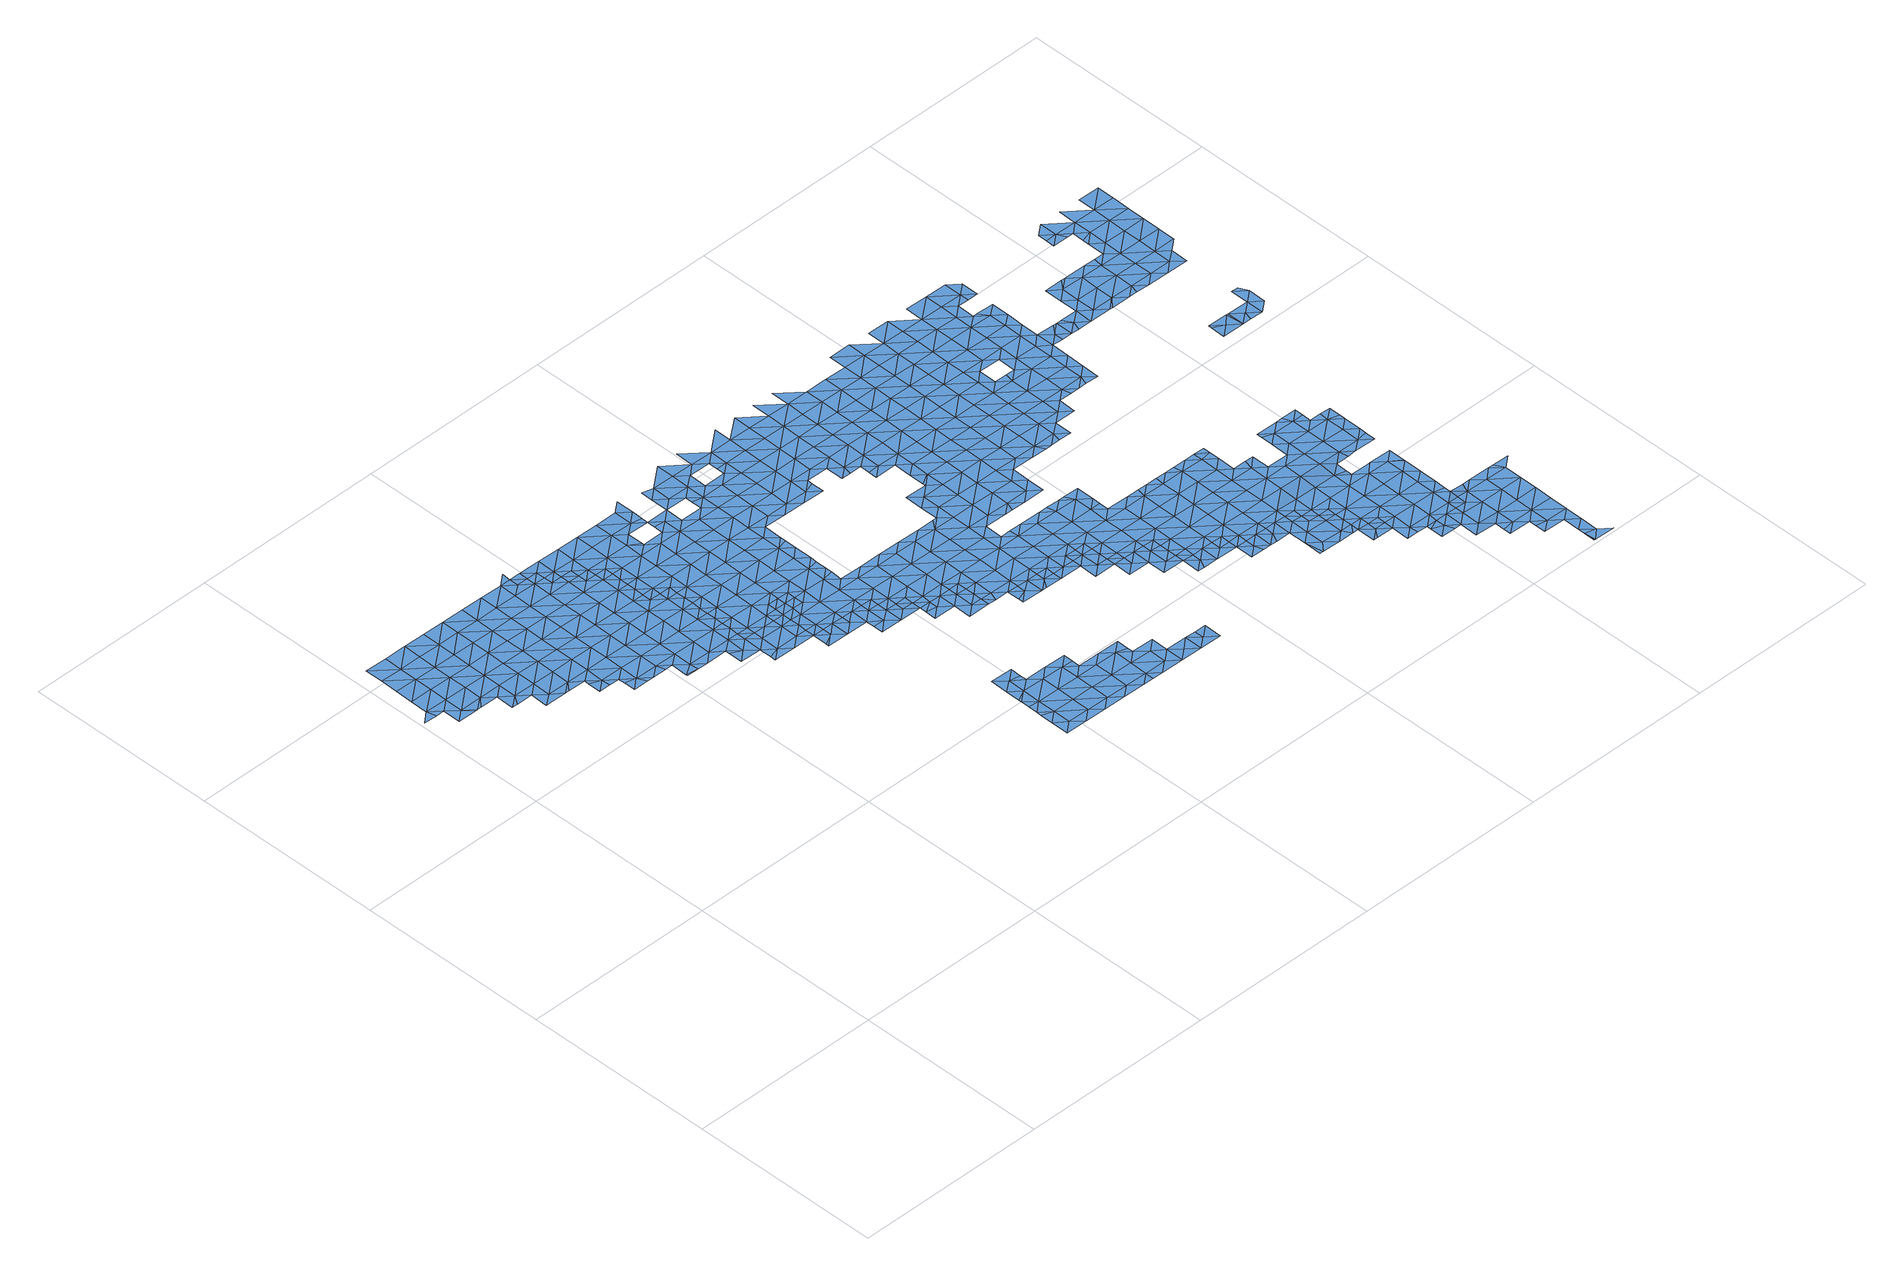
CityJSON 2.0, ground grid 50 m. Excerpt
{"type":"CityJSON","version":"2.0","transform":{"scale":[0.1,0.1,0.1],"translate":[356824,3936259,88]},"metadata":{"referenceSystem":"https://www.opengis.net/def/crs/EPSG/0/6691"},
"CityObjects":{
"waterbody1":{"type":"WaterBody","attributes":{"name":"9","class":"1140","function":"1","WaterBodyRiverFloodingRiskAttribute.description":"5","WaterBodyRiverFloodingRiskAttribute.rankOrg":"2","WaterBodyRiverFloodingRiskAttribute.adminType":"2","WaterBodyRiverFloodingRiskAttribute.scale":"L1"},"geometry":[{"type":"MultiSurface","lod":"1","boundaries":[[[0,1,2]],[[0,2,3]],[[4,5,6]],[[3,6,5]],[[0,3,7]],[[8,9,10]],[[10,0,11]],[[3,5,7]],[[11,0,7]],[[9,8,12]],[[13,5,4]],[[10,11,8]],[[12,14,15]],[[8,14,12]],[[16,17,13]],[[5,13,17]],[[7,5,18]],[[14,19,15]],[[18,5,17]],[[20,17,16]],[[11,21,8]],[[11,7,21]],[[7,18,21]],[[8,22,14]],[[23,24,20]],[[25,17,20]],[[8,21,22]],[[23,26,24]],[[27,24,26]],[[18,28,21]],[[18,17,28]],[[14,22,29]],[[19,14,30]],[[20,24,25]],[[28,17,25]],[[30,14,29]],[[21,31,22]],[[32,27,33]],[[27,34,24]],[[24,35,25]],[[21,28,31]],[[35,28,25]],[[32,34,27]],[[33,36,32]],[[22,31,37]],[[29,22,38]],[[30,29,38]],[[24,34,35]],[[22,37,38]],[[39,28,35]],[[31,28,40]],[[30,38,41]],[[42,43,36]],[[32,36,43]],[[40,44,31]],[[28,39,40]],[[34,32,45]],[[34,46,35]],[[37,31,44]],[[45,32,43]],[[46,39,35]],[[44,47,37]],[[38,37,47]],[[43,42,48]],[[49,40,39]],[[47,50,38]],[[34,45,46]],[[46,49,39]],[[41,38,50]],[[48,51,43]],[[52,53,54]],[[43,55,45]],[[54,53,48]],[[49,56,40]],[[40,57,44]],[[52,58,53]],[[55,46,45]],[[53,51,48]],[[44,57,47]],[[58,59,53]],[[43,51,55]],[[46,60,49]],[[40,56,57]],[[47,61,50]],[[57,61,47]],[[59,62,53]],[[60,46,55]],[[63,64,65]],[[66,65,64]],[[61,67,50]],[[59,66,64]],[[51,53,62]],[[68,57,56]],[[69,49,60]],[[62,59,64]],[[56,49,68]],[[70,60,55]],[[71,61,57]],[[49,69,68]],[[51,62,72]],[[64,63,73]],[[55,51,70]],[[70,51,72]],[[74,69,60]],[[75,62,64]],[[57,68,71]],[[76,75,64]],[[75,72,62]],[[64,73,76]],[[77,78,61]],[[79,76,73]],[[60,70,74]],[[69,80,68]],[[61,71,77]],[[67,61,78]],[[81,80,69]],[[75,82,72]],[[72,83,70]],[[69,74,81]],[[79,84,76]],[[71,68,80]],[[70,83,74]],[[80,85,71]],[[86,87,88]],[[89,75,76]],[[83,72,82]],[[77,71,85]],[[87,90,84]],[[86,90,87]],[[74,91,81]],[[85,92,77]],[[77,93,78]],[[76,84,89]],[[75,94,82]],[[74,83,95]],[[84,90,89]],[[80,81,91]],[[93,77,92]],[[96,83,82]],[[90,86,97]],[[74,95,91]],[[75,89,94]],[[91,98,80]],[[99,96,82]],[[85,80,98]],[[100,90,97]],[[101,92,85]],[[82,94,99]],[[98,102,85]],[[95,83,96]],[[89,103,94]],[[89,90,103]],[[93,92,104]],[[96,105,95]],[[104,106,93]],[[107,98,91]],[[106,108,93]],[[90,100,103]],[[101,85,102]],[[109,99,94]],[[104,92,101]],[[91,95,107]],[[100,97,110]],[[107,95,105]],[[98,111,102]],[[94,103,112]],[[99,113,96]],[[114,104,101]],[[109,94,112]],[[109,113,99]],[[110,115,100]],[[113,105,96]],[[102,116,101]],[[100,117,103]],[[118,119,110]],[[118,120,119]],[[98,107,111]],[[121,119,120]],[[101,122,114]],[[123,122,101]],[[102,124,116]],[[103,117,112]],[[101,116,123]],[[125,107,105]],[[115,110,119]],[[102,111,124]],[[126,125,105]],[[100,115,117]],[[112,127,109]],[[128,115,119]],[[105,113,126]],[[129,116,124]],[[128,119,121]],[[130,121,131]],[[111,107,125]],[[109,127,113]],[[131,132,130]],[[124,111,133]],[[112,117,134]],[[128,135,115]],[[136,129,124]],[[135,137,115]],[[113,138,126]],[[139,128,121]],[[117,115,137]],[[136,124,133]],[[112,134,127]],[[132,140,130]],[[141,111,125]],[[139,121,130]],[[133,111,141]],[[137,142,117]],[[143,134,117]],[[142,143,117]],[[129,136,144]],[[145,146,126]],[[113,147,138]],[[145,126,138]],[[125,126,146]],[[148,128,139]],[[113,127,147]],[[143,149,134]],[[150,133,141]],[[149,151,134]],[[134,151,127]],[[140,152,130]],[[153,154,125]],[[153,125,146]],[[130,155,139]],[[156,148,139]],[[141,125,154]],[[157,138,147]],[[158,150,141]],[[159,160,127]],[[161,158,141]],[[127,151,159]],[[161,141,154]],[[147,127,160]],[[155,130,152]],[[139,155,156]],[[162,163,147]],[[147,160,162]],[[157,147,163]],[[140,164,152]],[[165,156,155]],[[164,166,152]],[[155,152,167]],[[152,166,167]],[[168,165,155]],[[167,169,155]],[[155,169,168]]]}]},
"waterbody2":{"type":"WaterBody","attributes":{"name":"9","class":"1140","function":"1","WaterBodyRiverFloodingRiskAttribute.description":"5","WaterBodyRiverFloodingRiskAttribute.rankOrg":"1","WaterBodyRiverFloodingRiskAttribute.adminType":"2","WaterBodyRiverFloodingRiskAttribute.scale":"L1"},"geometry":[{"type":"MultiSurface","lod":"1","boundaries":[[[106,104,114]],[[106,114,170]],[[114,122,170]],[[122,171,170]],[[123,172,122]],[[123,116,172]],[[116,129,172]],[[172,171,122]],[[129,144,172]],[[148,135,128]],[[173,171,172]],[[137,135,174]],[[136,133,175]],[[135,148,174]],[[175,133,150]],[[144,136,175]],[[174,176,137]],[[176,143,142]],[[172,144,177]],[[142,137,176]],[[145,138,178]],[[148,156,174]],[[178,138,157]],[[146,145,178]],[[144,175,177]],[[150,158,175]],[[176,179,143]],[[173,172,177]],[[149,179,151]],[[149,143,179]],[[180,146,178]],[[153,146,180]],[[154,153,180]],[[157,163,178]],[[181,177,175]],[[182,174,156]],[[174,183,176]],[[159,151,184]],[[181,175,158]],[[185,154,180]],[[161,154,185]],[[151,179,184]],[[160,159,184]],[[182,183,174]],[[183,179,176]],[[158,161,185]],[[163,186,178]],[[178,186,180]],[[187,173,177]],[[162,160,188]],[[181,158,185]],[[156,165,182]],[[160,184,188]],[[163,162,188]],[[189,187,177]],[[188,186,163]],[[189,177,181]],[[183,190,179]],[[179,191,184]],[[186,192,180]],[[180,193,185]],[[165,168,182]],[[191,188,184]],[[185,193,181]],[[166,164,194]],[[195,183,182]],[[194,164,196]],[[167,166,194]],[[197,182,168]],[[194,198,167]],[[179,190,191]],[[199,168,169]],[[180,192,193]],[[182,197,195]],[[169,167,198]],[[193,200,181]],[[181,201,189]],[[196,202,194]],[[203,190,183]],[[204,205,188]],[[200,201,181]],[[201,187,189]],[[199,169,198]],[[204,188,191]],[[203,183,195]],[[186,188,205]],[[206,198,194]],[[192,186,205]],[[207,203,195]],[[208,199,198]],[[209,193,192]],[[203,210,190]],[[190,211,191]],[[201,212,187]],[[213,200,193]],[[194,202,206]],[[214,209,192]],[[191,211,204]],[[214,192,205]],[[202,215,206]],[[216,201,200]],[[198,217,208]],[[207,218,203]],[[219,216,200]],[[219,200,213]],[[190,210,211]],[[198,206,217]],[[213,193,209]],[[215,220,206]],[[221,210,203]],[[222,223,204]],[[218,221,203]],[[223,214,205]],[[224,218,225]],[[201,226,212]],[[225,208,224]],[[204,211,222]],[[205,204,223]],[[226,201,216]],[[208,217,224]],[[227,217,206]],[[224,221,218]],[[221,228,210]],[[210,229,211]],[[214,230,209]],[[213,209,231]],[[206,220,227]],[[232,227,220]],[[233,214,223]],[[234,212,226]],[[235,236,217]],[[222,211,229]],[[226,216,237]],[[209,230,231]],[[210,228,229]],[[238,223,222]],[[217,227,235]],[[214,233,230]],[[224,217,236]],[[224,239,221]],[[232,240,227]],[[239,228,221]],[[241,242,226]],[[243,244,231]],[[245,222,229]],[[226,237,241]],[[234,226,242]],[[239,224,236]],[[242,246,234]],[[231,230,243]],[[237,244,243]],[[233,223,238]],[[247,240,248]],[[222,245,238]],[[248,249,247]],[[239,250,228]],[[228,251,229]],[[235,252,236]],[[249,253,247]],[[235,227,254]],[[227,240,254]],[[230,255,243]],[[230,233,256]],[[257,237,243]],[[258,252,235]],[[259,255,230]],[[260,239,236]],[[233,238,256]],[[240,247,254]],[[253,261,247]],[[262,236,252]],[[255,257,243]],[[245,229,251]],[[228,250,251]],[[260,236,262]],[[235,254,258]],[[251,263,245]],[[260,264,239]],[[230,256,259]],[[265,266,267]],[[238,245,263]],[[268,261,267]],[[250,239,269]],[[270,256,238]],[[239,264,269]],[[263,271,238]],[[272,273,247]],[[250,274,251]],[[275,252,258]],[[267,266,268]],[[247,261,272]],[[254,247,273]],[[250,269,274]],[[261,268,272]],[[266,276,268]],[[255,259,277]],[[258,254,273]],[[251,278,263]],[[279,257,280]],[[281,251,274]],[[270,238,271]],[[259,256,270]],[[282,283,279]],[[278,251,281]],[[280,282,279]],[[284,277,259]],[[285,271,263]],[[257,286,280]],[[278,285,263]],[[258,287,275]],[[288,272,268]],[[289,268,276]],[[258,273,287]],[[259,270,284]],[[272,288,273]],[[284,290,277]],[[291,271,285]],[[271,292,270]],[[289,276,293]],[[294,290,286]],[[294,277,290]],[[295,275,287]],[[268,289,288]],[[273,296,287]],[[282,280,297]],[[280,286,297]],[[298,299,300]],[[293,301,289]],[[297,286,290]],[[292,271,291]],[[284,270,292]],[[299,302,303]],[[273,288,296]],[[285,304,291]],[[292,305,284]],[[299,298,302]],[[282,297,306]],[[307,297,290]],[[287,308,295]],[[309,288,289]],[[310,301,311]],[[290,284,305]],[[312,289,301]],[[313,302,298]],[[314,282,306]],[[310,303,302]],[[311,303,310]],[[287,296,308]],[[288,309,296]],[[315,297,307]],[[312,301,310]],[[316,290,305]],[[306,297,315]],[[307,290,316]],[[317,310,302]],[[309,289,312]],[[313,317,302]],[[292,291,318]],[[291,304,318]],[[295,308,319]],[[320,312,310]],[[321,306,315]],[[322,318,304]],[[305,292,323]],[[324,307,316]],[[314,306,321]],[[296,309,325]],[[323,292,318]],[[308,296,326]],[[313,327,317]],[[328,309,312]],[[326,296,325]],[[308,326,319]],[[320,310,317]],[[329,321,315]],[[316,305,330]],[[330,305,323]],[[327,331,317]],[[328,312,320]],[[322,332,318]],[[333,323,318]],[[334,316,330]],[[324,316,334]],[[325,309,335]],[[331,336,317]],[[335,309,328]],[[332,333,318]],[[317,337,320]],[[338,339,321]],[[324,340,341]],[[329,338,321]],[[342,330,323]],[[319,326,343]],[[336,337,317]],[[341,340,329]],[[340,324,334]],[[344,332,322]],[[345,336,331]],[[346,325,335]],[[320,347,328]],[[326,325,348]],[[340,338,329]],[[337,347,320]],[[347,335,328]],[[348,325,346]],[[342,323,333]],[[334,330,342]],[[343,326,348]],[[345,349,336]],[[350,333,332]],[[344,351,332]],[[352,346,335]],[[340,334,353]],[[354,338,340]],[[353,334,342]],[[350,332,351]],[[355,348,346]],[[336,356,337]],[[352,335,347]],[[343,348,357]],[[358,359,349]],[[358,360,359]],[[361,342,333]],[[354,340,353]],[[362,359,360]],[[363,333,350]],[[336,349,356]],[[337,364,347]],[[355,346,352]],[[356,364,337]],[[365,366,338]],[[357,348,367]],[[368,353,342]],[[365,338,354]],[[349,359,356]],[[347,369,352]],[[370,348,355]],[[361,333,363]],[[367,348,370]],[[371,356,359]],[[369,372,352]],[[373,359,362]],[[352,372,355]],[[347,374,369]],[[363,350,375]],[[371,359,373]],[[368,342,361]],[[354,353,368]],[[347,364,374]],[[376,367,370]],[[377,367,376]],[[374,378,369]],[[372,379,355]],[[380,381,377]],[[382,370,355]],[[383,356,371]],[[365,354,384]],[[375,385,363]],[[363,385,361]],[[384,354,368]],[[380,377,376]],[[364,356,383]],[[375,386,387]],[[382,376,370]],[[386,388,387]],[[389,390,365]],[[387,385,375]],[[391,368,361]],[[389,365,384]],[[383,371,392]],[[385,393,361]],[[394,379,372]],[[374,364,395]],[[378,374,396]],[[397,380,376]],[[398,381,380]],[[355,379,382]],[[393,391,361]],[[364,383,395]],[[387,388,399]],[[400,384,368]],[[392,401,383]],[[402,403,404]],[[405,406,402]],[[407,408,409]],[[397,376,382]],[[396,374,410]],[[391,400,368]],[[399,411,387]],[[400,389,384]],[[374,395,410]],[[412,398,380]],[[408,407,399]],[[387,413,385]],[[402,404,405]],[[414,382,379]],[[413,393,385]],[[412,380,397]],[[415,383,401]],[[416,406,417]],[[418,390,389]],[[407,411,399]],[[406,405,417]],[[401,416,417]],[[409,419,407]],[[404,420,405]],[[395,383,415]],[[398,421,422]],[[379,394,423]],[[424,423,394]],[[425,391,393]],[[415,401,417]],[[387,411,413]],[[396,410,426]],[[418,389,400]],[[413,425,393]],[[410,395,427]],[[428,422,421]],[[398,412,421]],[[414,379,423]],[[429,405,420]],[[430,400,391]],[[395,415,427]],[[421,431,428]],[[427,432,410]],[[428,431,419]],[[397,382,433]],[[434,407,419]],[[417,405,429]],[[425,430,391]],[[424,435,423]],[[410,432,426]],[[433,382,414]],[[417,436,415]],[[411,407,434]],[[412,437,421]],[[412,397,437]],[[420,438,429]],[[434,419,431]],[[430,439,400]],[[400,440,418]],[[417,429,436]],[[397,433,437]],[[426,432,441]],[[439,440,400]],[[421,442,431]],[[440,443,418]],[[444,411,434]],[[445,423,435]],[[446,447,448]],[[437,442,421]],[[438,449,429]],[[413,411,450]],[[427,415,451]],[[414,423,445]],[[452,433,414]],[[451,415,436]],[[450,411,444]],[[425,413,450]],[[432,453,441]],[[445,452,414]],[[454,447,455]],[[456,436,429]],[[450,457,425]],[[447,446,455]],[[455,458,454]],[[434,431,459]],[[460,458,449]],[[430,425,457]],[[461,437,433]],[[460,454,458]],[[427,451,462]],[[432,427,463]],[[431,442,459]],[[446,464,455]],[[434,465,444]],[[457,466,430]],[[445,435,467]],[[430,468,439]],[[463,427,462]],[[429,449,456]],[[469,461,433]],[[461,442,437]],[[453,432,463]],[[470,434,459]],[[444,465,450]],[[433,452,469]],[[449,458,456]],[[467,471,445]],[[451,436,472]],[[464,473,455]],[[463,474,453]],[[445,471,452]],[[455,473,458]],[[472,436,456]],[[462,451,475]],[[476,475,451]],[[468,430,466]],[[440,439,468]],[[442,477,459]],[[434,470,465]],[[450,478,457]],[[479,469,452]],[[465,478,450]],[[471,479,452]],[[462,480,463]],[[481,462,475]],[[468,482,440]],[[458,483,456]],[[463,484,474]],[[480,462,481]],[[451,472,476]],[[485,440,482]],[[486,470,459]],[[473,464,487]],[[442,461,477]],[[477,488,459]],[[480,484,463]],[[489,472,456]],[[478,490,457]],[[488,486,459]],[[458,473,483]],[[483,489,456]],[[466,457,490]],[[469,491,461]],[[470,486,465]],[[491,469,479]],[[492,468,466]],[[487,493,473]],[[490,494,466]],[[472,495,476]],[[461,496,477]],[[475,476,497]],[[465,498,478]],[[491,496,461]],[[468,492,482]],[[493,499,473]],[[473,499,483]],[[500,472,489]],[[501,502,503]],[[492,466,494]],[[477,504,488]],[[498,465,486]],[[493,501,503]],[[479,505,491]],[[496,504,477]],[[502,506,503]],[[498,507,478]],[[478,508,490]],[[495,472,500]],[[503,499,493]],[[509,489,483]],[[510,486,488]],[[497,476,495]],[[499,511,483]],[[506,512,503]],[[513,482,492]],[[511,509,483]],[[490,514,494]],[[495,515,497]],[[516,498,486]],[[478,507,508]],[[517,491,505]],[[494,514,492]],[[488,504,510]],[[510,516,486]],[[512,518,503]],[[496,491,517]],[[500,519,495]],[[500,489,519]],[[520,507,498]],[[490,508,514]],[[495,521,515]],[[492,522,513]],[[499,503,518]],[[514,522,492]],[[523,518,512]],[[489,509,519]],[[518,524,499]],[[499,525,511]],[[526,520,498]],[[520,508,507]],[[519,527,495]],[[517,505,528]],[[504,529,510]],[[526,498,516]],[[496,517,530]],[[504,496,529]],[[495,527,521]],[[522,531,513]],[[532,517,528]],[[496,530,529]],[[510,533,516]],[[523,534,518]],[[509,511,525]],[[499,524,525]],[[527,535,521]],[[532,536,517]],[[514,508,537]],[[538,530,517]],[[537,508,520]],[[514,539,522]],[[510,529,533]],[[540,524,518]],[[516,541,526]],[[542,543,509]],[[534,540,518]],[[542,509,525]],[[536,538,517]],[[544,527,519]],[[545,541,516]],[[519,509,543]],[[546,536,532]],[[526,541,520]],[[539,514,537]],[[547,531,522]],[[516,533,545]],[[524,548,525]],[[535,527,549]],[[550,540,534]],[[529,530,538]],[[540,548,524]],[[520,551,537]],[[552,522,539]],[[531,547,553]],[[554,536,546]],[[541,551,520]],[[527,544,549]],[[525,555,542]],[[519,543,544]],[[533,529,556]],[[548,555,525]],[[556,529,538]],[[550,557,540]],[[522,552,547]],[[551,558,537]],[[537,559,539]],[[544,560,549]],[[536,561,538]],[[542,562,543]],[[545,533,563]],[[563,533,556]],[[536,554,561]],[[545,564,541]],[[565,566,567]],[[568,553,547]],[[557,569,540]],[[570,544,543]],[[539,571,552]],[[562,542,555]],[[572,557,566]],[[540,573,548]],[[574,560,544]],[[559,537,558]],[[559,571,539]],[[571,547,552]],[[564,545,563]],[[575,538,561]],[[566,565,572]],[[572,569,557]],[[556,538,575]],[[576,563,556]],[[577,574,544]],[[548,578,555]],[[551,541,579]],[[543,562,570]],[[580,568,547]],[[581,558,551]],[[565,582,572]],[[541,564,579]],[[571,580,547]],[[540,569,573]],[[555,578,562]],[[583,584,585]],[[583,586,584]],[[587,581,551]],[[581,559,558]],[[544,570,577]],[[576,556,575]],[[563,588,564]],[[586,589,584]],[[576,588,563]],[[582,590,572]],[[551,579,587]],[[591,579,564]],[[575,561,592]],[[548,573,578]],[[570,562,593]],[[594,595,582]],[[594,585,595]],[[585,584,595]],[[574,577,596]],[[589,597,584]],[[593,598,570]],[[599,591,564]],[[600,601,602]],[[559,603,571]],[[570,598,577]],[[604,576,575]],[[562,605,593]],[[592,604,575]],[[595,590,582]],[[606,600,602]],[[607,587,579]],[[608,573,569]],[[605,562,578]],[[569,572,609]],[[610,596,577]],[[598,610,577]],[[603,559,581]],[[579,591,607]],[[609,572,590]],[[571,611,580]],[[564,588,599]],[[605,612,593]],[[613,584,597]],[[614,601,600]],[[615,601,614]],[[616,588,576]],[[617,600,606]],[[597,615,614]],[[599,618,591]],[[596,610,619]],[[587,620,581]],[[595,584,613]],[[611,571,603]],[[616,576,604]],[[578,621,605]],[[608,569,609]],[[622,623,580]],[[578,573,608]],[[620,587,607]],[[613,597,614]],[[624,612,605]],[[625,599,588]],[[581,626,603]],[[617,627,600]],[[628,580,611]],[[629,614,600]],[[599,630,618]],[[595,613,631]],[[621,578,632]],[[590,595,633]],[[605,621,624]],[[616,604,634]],[[578,608,632]],[[635,588,616]],[[627,629,600]],[[626,581,620]],[[633,595,631]],[[636,611,603]],[[609,590,633]],[[580,628,622]],[[637,627,617]],[[620,607,638]],[[625,588,635]],[[599,625,630]],[[636,628,611]],[[613,614,629]],[[639,603,626]],[[616,634,640]],[[608,609,641]],[[642,621,632]],[[641,609,633]],[[643,626,620]],[[636,603,639]],[[616,644,635]],[[645,622,628]],[[637,646,627]],[[631,613,647]],[[644,616,640]],[[632,608,648]],[[643,620,638]],[[647,613,629]],[[649,633,631]],[[648,608,641]],[[638,630,650]],[[630,625,650]],[[651,642,632]],[[652,641,633]],[[653,644,640]],[[654,639,626]],[[655,649,631]],[[645,628,636]],[[644,656,635]],[[655,631,647]],[[651,632,648]],[[657,627,646]],[[638,650,643]],[[625,635,656]],[[658,648,641]],[[659,654,626]],[[654,636,639]],[[660,658,641]],[[659,626,643]],[[660,641,652]],[[652,633,649]],[[629,627,661]],[[650,625,662]],[[657,646,663]],[[664,642,651]],[[644,653,665]],[[661,627,657]],[[666,643,650]],[[667,642,664]],[[647,629,661]],[[636,668,645]],[[625,656,662]],[[669,651,648]],[[670,656,644]],[[671,655,647]],[[665,670,644]],[[664,672,667]],[[669,648,658]],[[666,659,643]],[[673,672,674]],[[663,675,657]],[[676,650,662]],[[673,667,672]],[[671,649,655]],[[668,636,654]],[[677,678,645]],[[679,664,651]],[[680,647,661]],[[681,662,656]],[[652,649,682]],[[683,661,657]],[[684,669,658]],[[666,650,676]],[[681,656,670]],[[685,683,657]],[[686,677,645]],[[685,657,675]],[[671,647,680]],[[686,645,668]],[[687,672,664]],[[666,688,659]],[[689,674,672]],[[679,651,669]],[[690,691,649]],[[683,692,661]],[[662,693,676]],[[694,680,661]],[[682,649,691]],[[654,659,688]],[[693,662,681]],[[692,694,661]],[[668,654,695]],[[690,649,671]],[[693,696,676]],[[687,664,679]],[[669,684,697]],[[668,698,686]],[[654,699,695]],[[666,676,696]],[[700,679,669]],[[668,695,698]],[[671,680,701]],[[654,688,699]],[[680,694,701]],[[696,702,666]],[[703,672,687]],[[666,702,688]],[[689,672,703]],[[700,669,697]],[[695,699,704]],[[671,705,690]],[[693,706,696]],[[707,706,693]],[[686,708,677]],[[709,699,688]],[[671,701,705]],[[710,687,679]],[[689,703,711]],[[691,690,712]],[[713,703,687]],[[709,688,702]],[[714,690,705]],[[686,698,708]],[[715,704,699]],[[716,710,679]],[[712,690,714]],[[716,679,700]],[[709,715,699]],[[697,717,700]],[[707,718,706]],[[698,719,708]],[[696,706,720]],[[721,677,708]],[[711,703,722]],[[723,703,713]],[[718,724,706]],[[713,687,710]],[[722,703,723]],[[717,725,700]],[[719,726,708]],[[720,706,724]],[[716,700,727]],[[728,721,708]],[[700,725,727]],[[713,710,729]],[[730,731,718]],[[728,708,726]],[[716,732,710]],[[732,716,727]],[[724,718,731]],[[733,729,710]],[[724,731,734]],[[735,733,710]],[[735,710,732]],[[731,730,736]],[[734,731,737]],[[737,731,736]],[[738,737,736]],[[739,740,737]],[[739,737,738]],[[738,736,741]],[[742,743,740]],[[742,740,739]],[[744,739,738]],[[745,743,742]],[[746,747,741]],[[747,744,738]],[[738,741,747]],[[739,748,742]],[[744,748,739]],[[749,747,746]],[[745,742,750]],[[750,742,748]],[[751,752,753]],[[752,751,754]],[[747,755,744]],[[756,751,753]],[[755,748,744]],[[757,750,748]],[[747,749,758]],[[759,758,749]],[[751,760,754]],[[747,758,755]],[[755,761,748]],[[760,751,756]],[[758,759,762]],[[757,748,761]],[[760,756,763]],[[764,765,756]],[[756,765,763]],[[758,766,755]],[[766,758,762]],[[767,757,761]],[[768,761,755]],[[766,768,755]],[[769,763,765]],[[765,764,770]],[[771,772,773]],[[767,761,774]],[[775,774,761]],[[768,775,761]],[[772,771,776]],[[766,762,777]],[[769,765,770]],[[771,773,778]],[[776,771,779]],[[778,780,771]],[[774,781,782]],[[769,770,783]],[[781,774,775]],[[768,766,784]],[[766,777,784]],[[782,785,786]],[[769,787,788]],[[768,789,775]],[[771,790,779]],[[786,785,780]],[[769,783,787]],[[782,781,785]],[[788,787,791]],[[771,780,790]],[[777,792,784]],[[768,784,789]],[[789,793,775]],[[775,794,781]],[[780,785,790]],[[781,795,785]],[[796,789,784]],[[792,796,784]],[[775,793,794]],[[785,795,790]],[[781,794,795]],[[790,797,798]],[[799,789,796]],[[795,797,790]],[[793,789,800]],[[789,799,800]],[[794,801,795]],[[794,793,801]],[[793,800,801]],[[795,802,797]],[[795,801,802]],[[797,802,803]],[[804,797,805]],[[797,803,805]]]}]},
"waterbody3":{"type":"WaterBody","attributes":{"name":"9","class":"1140","function":"1","WaterBodyRiverFloodingRiskAttribute.description":"5","WaterBodyRiverFloodingRiskAttribute.rankOrg":"2","WaterBodyRiverFloodingRiskAttribute.adminType":"2","WaterBodyRiverFloodingRiskAttribute.scale":"L1"},"geometry":[{"type":"MultiSurface","lod":"1","boundaries":[[[218,207,806]],[[168,199,806]],[[197,168,806]],[[207,197,806]],[[207,195,197]],[[199,208,225]],[[199,225,806]],[[225,218,806]]]}]},
"waterbody4":{"type":"WaterBody","attributes":{"name":"9","class":"1140","function":"1","WaterBodyRiverFloodingRiskAttribute.description":"5","WaterBodyRiverFloodingRiskAttribute.rankOrg":"2","WaterBodyRiverFloodingRiskAttribute.adminType":"2","WaterBodyRiverFloodingRiskAttribute.scale":"L1"},"geometry":[{"type":"MultiSurface","lod":"1","boundaries":[[[807,808,809]],[[810,811,812]],[[808,813,202]],[[220,813,811]],[[810,249,248]],[[267,814,265]],[[810,812,249]],[[815,249,812]],[[196,164,809]],[[196,809,202]],[[215,202,813]],[[215,813,220]],[[808,202,809]],[[816,809,164]],[[816,807,809]],[[808,811,813]],[[814,267,253]],[[253,267,261]],[[817,812,818]],[[817,815,812]],[[265,814,815]],[[818,812,811]],[[810,220,811]],[[232,220,810]],[[249,815,814]],[[253,249,814]],[[248,240,810]],[[240,232,810]]]}]},
"waterbody5":{"type":"WaterBody","attributes":{"name":"9","class":"1140","function":"1","WaterBodyRiverFloodingRiskAttribute.description":"5","WaterBodyRiverFloodingRiskAttribute.rankOrg":"2","WaterBodyRiverFloodingRiskAttribute.adminType":"2","WaterBodyRiverFloodingRiskAttribute.scale":"L1"},"geometry":[{"type":"MultiSurface","lod":"1","boundaries":[[[819,820,821]],[[819,822,823]],[[824,823,822]],[[276,266,822]],[[265,824,266]],[[819,825,820]],[[825,300,820]],[[299,820,300]],[[266,824,822]],[[303,820,299]],[[820,303,821]],[[311,821,303]],[[311,301,821]],[[301,293,821]],[[276,819,821]],[[819,276,822]],[[293,276,821]]]}]},
"waterbody6":{"type":"WaterBody","attributes":{"name":"9","class":"1140","function":"1","WaterBodyRiverFloodingRiskAttribute.description":"5","WaterBodyRiverFloodingRiskAttribute.rankOrg":"2","WaterBodyRiverFloodingRiskAttribute.adminType":"2","WaterBodyRiverFloodingRiskAttribute.scale":"L1"},"geometry":[{"type":"MultiSurface","lod":"1","boundaries":[[[826,827,828]],[[829,826,828]],[[830,831,826]],[[830,826,829]],[[830,829,832]],[[832,829,833]],[[834,832,833]],[[835,834,833]],[[836,835,833]],[[837,835,836]],[[837,836,838]],[[838,836,839]],[[840,838,839]],[[841,840,839]],[[841,839,842]],[[842,843,841]],[[843,842,844]],[[845,827,826]],[[831,846,845]],[[846,847,845]],[[847,848,845]],[[849,848,847]],[[849,850,848]],[[851,850,849]],[[852,850,851]],[[852,853,850]],[[839,854,855]],[[827,848,856]],[[839,828,854]],[[836,829,828]],[[829,836,833]],[[836,828,839]],[[857,858,859]],[[858,857,860]],[[857,861,860]],[[862,861,857]],[[861,862,863]],[[862,864,863]],[[851,865,866]],[[851,849,865]],[[867,865,849]],[[867,864,865]],[[867,868,864]],[[869,868,867]],[[847,870,869]],[[842,839,855]],[[842,871,844]],[[872,873,874]],[[874,875,872]],[[850,876,877]],[[878,877,876]],[[856,848,877]],[[878,856,877]],[[874,856,878]],[[856,874,854]],[[856,854,827]],[[827,854,828]],[[870,847,846]],[[831,845,826]],[[848,827,845]],[[847,867,849]],[[850,877,848]],[[853,876,850]],[[857,859,862]],[[863,868,861]],[[864,866,865]],[[868,863,864]],[[869,867,847]],[[879,871,880]],[[854,874,855]],[[881,882,871]],[[871,882,844]],[[881,871,879]],[[842,880,871]],[[855,880,842]],[[873,880,855]],[[855,874,873]],[[875,874,878]]]}]},
"waterbody7":{"type":"WaterBody","attributes":{"name":"9","class":"1140","function":"1","WaterBodyRiverFloodingRiskAttribute.description":"5","WaterBodyRiverFloodingRiskAttribute.rankOrg":"2","WaterBodyRiverFloodingRiskAttribute.adminType":"2","WaterBodyRiverFloodingRiskAttribute.scale":"L1"},"geometry":[{"type":"MultiSurface","lod":"1","boundaries":[[[360,358,883]],[[883,358,349]],[[349,345,883]],[[884,331,327]],[[331,884,885]],[[885,884,886]],[[313,887,884]],[[886,884,887]],[[345,331,883]],[[883,331,885]],[[327,313,884]],[[883,888,360]],[[888,883,885]]]}]},
"waterbody8":{"type":"WaterBody","attributes":{"name":"9","class":"1140","function":"1","WaterBodyRiverFloodingRiskAttribute.description":"5","WaterBodyRiverFloodingRiskAttribute.rankOrg":"2","WaterBodyRiverFloodingRiskAttribute.adminType":"2","WaterBodyRiverFloodingRiskAttribute.scale":"L1"},"geometry":[{"type":"MultiSurface","lod":"1","boundaries":[[[402,889,403]],[[406,889,402]],[[406,890,889]],[[890,406,416]],[[362,891,889]],[[891,403,889]],[[392,371,890]],[[373,362,890]],[[371,373,890]],[[890,362,889]],[[416,401,890]],[[392,890,401]]]}]},
"waterbody9":{"type":"WaterBody","attributes":{"name":"9","class":"1140","function":"1","WaterBodyRiverFloodingRiskAttribute.description":"5","WaterBodyRiverFloodingRiskAttribute.rankOrg":"2","WaterBodyRiverFloodingRiskAttribute.adminType":"2","WaterBodyRiverFloodingRiskAttribute.scale":"L1"},"geometry":[{"type":"MultiSurface","lod":"1","boundaries":[[[892,893,894]],[[403,892,894]],[[404,403,894]],[[420,404,894]],[[447,895,448]],[[896,895,454]],[[893,420,894]],[[896,449,438]],[[454,460,896]],[[897,448,895]],[[893,897,895]],[[893,895,896]],[[893,896,420]],[[438,420,896]],[[447,454,895]],[[460,449,896]]]}]},
"waterbody10":{"type":"WaterBody","attributes":{"name":"9","class":"1140","function":"1","WaterBodyRiverFloodingRiskAttribute.description":"5","WaterBodyRiverFloodingRiskAttribute.rankOrg":"2","WaterBodyRiverFloodingRiskAttribute.adminType":"2","WaterBodyRiverFloodingRiskAttribute.scale":"L1"},"geometry":[{"type":"MultiSurface","lod":"1","boundaries":[[[464,898,899]],[[900,464,446]],[[898,464,900]],[[501,493,899]],[[502,899,898]],[[501,899,502]],[[487,464,899]],[[899,493,487]],[[901,902,900]],[[901,900,448]],[[446,448,900]],[[898,900,902]]]}]},
"waterbody11":{"type":"WaterBody","attributes":{"name":"9","class":"1140","function":"1","WaterBodyRiverFloodingRiskAttribute.description":"5","WaterBodyRiverFloodingRiskAttribute.rankOrg":"2","WaterBodyRiverFloodingRiskAttribute.adminType":"2","WaterBodyRiverFloodingRiskAttribute.scale":"L1"},"geometry":[{"type":"MultiSurface","lod":"1","boundaries":[[[566,557,550]],[[566,550,903]],[[567,566,903]],[[565,567,904]],[[904,567,905]],[[906,585,904]],[[905,906,904]],[[905,907,906]],[[907,905,908]],[[907,908,909]],[[909,908,910]],[[506,502,911]],[[912,512,911]],[[502,913,911]],[[914,911,913]],[[914,912,911]],[[912,915,916]],[[917,906,918]],[[917,583,906]],[[583,917,586]],[[594,582,565]],[[904,585,594]],[[916,512,912]],[[523,512,916]],[[583,585,906]],[[911,512,506]],[[550,534,903]],[[907,918,906]],[[909,918,907]],[[567,903,905]],[[594,565,904]],[[903,534,919]],[[916,534,523]],[[905,919,908]],[[919,905,903]],[[916,919,534]],[[919,916,915]]]}]},
"waterbody12":{"type":"WaterBody","attributes":{"name":"9","class":"1140","function":"1","WaterBodyRiverFloodingRiskAttribute.description":"5","WaterBodyRiverFloodingRiskAttribute.rankOrg":"2","WaterBodyRiverFloodingRiskAttribute.adminType":"2","WaterBodyRiverFloodingRiskAttribute.scale":"L1"},"geometry":[{"type":"MultiSurface","lod":"1","boundaries":[[[920,601,615]],[[921,920,586]],[[922,601,920]],[[597,589,615]],[[589,920,615]],[[589,586,920]],[[922,920,921]]]}]},
"waterbody13":{"type":"WaterBody","attributes":{"name":"9","class":"1140","function":"1","WaterBodyRiverFloodingRiskAttribute.description":"5","WaterBodyRiverFloodingRiskAttribute.rankOrg":"2","WaterBodyRiverFloodingRiskAttribute.adminType":"2","WaterBodyRiverFloodingRiskAttribute.scale":"L1"},"geometry":[{"type":"MultiSurface","lod":"1","boundaries":[[[923,924,925]],[[926,925,924]],[[926,637,617]],[[637,926,924]],[[927,924,923]],[[646,637,924]],[[924,927,646]],[[927,928,929]],[[929,930,927]],[[646,927,930]],[[929,928,931]],[[663,646,930]],[[932,933,934]],[[931,935,929]],[[929,936,930]],[[675,663,930]],[[931,933,932]],[[935,936,929]],[[932,935,931]],[[936,675,930]],[[932,934,937]],[[938,935,932]],[[939,685,675]],[[937,938,932]],[[936,939,675]],[[940,937,941]],[[939,683,685]],[[941,942,940]],[[940,938,937]],[[943,944,945]],[[935,946,936]],[[940,942,947]],[[948,946,935]],[[683,939,949]],[[946,939,936]],[[948,935,938]],[[944,943,950]],[[951,944,950]],[[949,939,952]],[[953,940,947]],[[954,951,950]],[[946,955,939]],[[947,951,954]],[[950,943,956]],[[938,940,953]],[[957,948,938]],[[952,939,955]],[[953,947,954]],[[938,953,958]],[[948,959,946]],[[957,959,948]],[[938,958,957]],[[952,955,960]],[[955,946,959]],[[959,961,955]],[[960,955,961]],[[962,960,961]],[[963,962,961]]]}]}
},
"vertices":[
[32,1363,14],[4,1340,14],[39,1339,14],[60,1339,14],[109,1292,14],[88,1315,14],[60,1293,14],[89,1362,14],[91,1454,14],[34,1455,14],[33,1409,14],[90,1408,14],[35,1501,14],[116,1292,14],[91,1500,14],[35,1547,14],[125,1292,14],[145,1314,14],[146,1361,14],[92,1546,14],[173,1291,14],[146,1407,14],[147,1453,14],[172,1245,14],[201,1267,14],[202,1314,14],[186,1244,14],[229,1244,14],[202,1360,14],[148,1499,14],[149,1546,14],[203,1406,14],[257,1220,14],[228,1198,14],[258,1266,14],[258,1313,14],[285,1197,14],[204,1452,14],[205,1498,14],[259,1359,14],[260,1405,14],[205,1545,14],[294,1197,14],[313,1219,14],[260,1451,14],[314,1266,14],[315,1312,14],[261,1498,14],[341,1196,14],[316,1358,14],[262,1544,14],[370,1218,14],[341,1150,14],[369,1172,14],[341,1184,14],[371,1265,14],[316,1404,14],[317,1450,14],[370,1149,14],[397,1149,14],[372,1311,14],[318,1497,14],[426,1171,14],[437,1102,14],[425,1125,14],[397,1102,14],[397,1132,14],[319,1543,14],[373,1403,14],[372,1357,14],[427,1264,14],[374,1450,14],[427,1218,14],[453,1102,14],[428,1310,14],[483,1170,14],[482,1124,14],[375,1496,14],[375,1542,14],[490,1101,14],[430,1402,14],[429,1356,14],[483,1217,14],[484,1263,14],[510,1101,14],[430,1449,14],[540,1054,14],[509,1058,14],[509,1054,14],[539,1123,14],[538,1077,14],[486,1355,14],[431,1495,14],[432,1541,14],[539,1169,14],[485,1309,14],[541,1262,14],[566,1053,14],[486,1401,14],[540,1216,14],[594,1076,14],[488,1494,14],[487,1448,14],[595,1122,14],[460,1517,14],[541,1308,14],[460,1541,14],[542,1354,14],[461,1564,14],[597,1215,14],[622,1053,14],[543,1401,14],[596,1169,14],[597,1261,14],[488,1517,14],[651,1075,14],[516,1470,14],[652,1121,14],[622,1042,14],[650,1029,14],[622,1006,14],[678,1005,13],[516,1517,14],[516,1493,14],[544,1447,14],[599,1353,14],[598,1307,14],[653,1214,14],[679,1052,14],[544,1470,14],[706,982,13],[678,974,13],[678,959,13],[572,1423,14],[653,1168,14],[679,1075,14],[572,1446,14],[680,1098,14],[626,1284,14],[707,1028,13],[734,958,13],[600,1400,14],[680,1121,14],[681,1144,14],[572,1469,14],[626,1307,14],[627,1330,14],[654,1260,14],[707,1051,14],[681,1167,14],[600,1423,14],[681,1190,14],[763,981,13],[627,1353,14],[628,1376,14],[764,1027,13],[736,1051,14],[654,1283,14],[628,1422,14],[682,1213,14],[682,1237,14],[628,1399,14],[682,1260,14],[683,1283,14],[791,957,13],[764,1050,14],[791,981,13],[792,1004,13],[792,1050,14],[792,1027,13],
[489,1540,14],[545,1539,14],[544,1493,14],[602,1538,14],[708,1074,14],[600,1446,14],[708,1121,14],[601,1492,14],[655,1306,14],[709,1167,14],[656,1353,14],[657,1445,14],[764,1073,14],[765,1120,14],[710,1213,14],[656,1399,14],[711,1305,14],[658,1537,14],[711,1259,14],[658,1491,14],[766,1166,14],[767,1212,14],[712,1352,14],[713,1398,14],[820,980,13],[793,1096,14],[819,957,13],[793,1073,14],[820,1026,13],[821,1049,14],[714,1444,14],[714,1490,14],[847,957,13],[822,1119,14],[767,1258,14],[768,1305,14],[876,979,13],[821,1096,14],[849,1049,14],[770,1397,14],[822,1165,14],[823,1211,14],[715,1536,14],[742,1420,14],[769,1351,14],[876,956,13],[742,1467,14],[877,1025,13],[850,1095,14],[742,1425,14],[904,956,13],[878,1118,14],[824,1257,14],[825,1304,14],[878,1072,14],[849,1072,14],[771,1489,14],[933,978,13],[879,1164,14],[880,1210,14],[826,1396,14],[798,1420,14],[932,955,13],[825,1350,14],[772,1536,14],[934,1024,13],[934,1071,14],[799,1466,14],[881,1303,14],[935,1117,14],[961,955,12],[799,1483,14],[800,1512,14],[827,1442,14],[799,1444,14],[881,1256,14],[800,1558,14],[989,931,12],[960,932,12],[960,908,12],[936,1163,14],[937,1209,14],[962,1047,13],[988,908,12],[989,977,12],[855,1419,14],[882,1349,14],[856,1465,14],[990,1024,12],[883,1395,14],[963,1093,14],[1017,908,12],[963,1075,14],[937,1256,14],[963,1122,14],[1016,861,12],[1044,861,12],[1016,884,12],[1045,884,12],[964,1140,14],[939,1348,14],[938,1302,14],[1045,930,12],[1046,976,12],[964,1186,14],[1019,1046,12],[1073,860,12],[912,1418,14],[965,1232,14],[856,1511,14],[884,1488,14],[965,1216,14],[885,1534,14],[857,1542,14],[940,1394,14],[966,1278,14],[912,1464,14],[1047,1023,12],[1102,929,12],[1101,883,12],[940,1440,14],[995,1301,13],[995,1347,13],[1101,860,12],[912,1446,14],[1076,1045,12],[1103,976,12],[941,1487,14],[1148,767,12],[1128,790,12],[1128,767,12],[1129,860,12],[1156,790,12],[1129,813,12],[1023,1277,13],[996,1393,13],[942,1533,14],[969,1463,14],[1104,1022,12],[1159,928,12],[1157,836,12],[1129,836,12],[1158,882,12],[1184,766,12],[942,1579,14],[970,1509,14],[997,1440,14],[1213,789,12],[1051,1300,13],[1132,1044,12],[1214,835,12],[998,1532,14],[1079,1276,13],[1052,1346,13],[1026,1462,14],[1159,975,12],[1160,1021,12],[1213,766,12],[1215,881,12],[1026,1508,14],[1053,1392,13],[1241,765,11],[1108,1299,13],[1109,1345,13],[1054,1439,13],[1215,927,12],[1270,788,11],[1270,834,12],[1055,1531,14],[999,1578,14],[1054,1485,13],[1026,1484,14],[1109,1391,13],[1189,1043,12],[1136,1275,13],[1269,765,11],[1216,974,12],[1271,880,12],[1217,1020,12],[1298,764,11],[1137,1322,13],[1136,1307,13],[1272,927,12],[1110,1438,13],[1111,1484,14],[1273,973,12],[1326,787,11],[1235,1043,12],[1297,741,11],[1326,741,11],[1297,718,11],[1166,1391,13],[1354,717,11],[1165,1344,13],[1327,833,12],[1112,1530,14],[1112,1576,14],[1246,1043,12],[1167,1437,13],[1300,903,12],[1273,1019,12],[1354,763,11],[1301,949,12],[1354,740,11],[1328,879,12],[1193,1321,13],[1274,1065,12],[1246,1089,12],[1326,903,12],[1329,972,12],[1275,1111,12],[1247,1135,12],[1330,1018,12],[1383,786,11],[1168,1483,13],[1222,1343,13],[1193,1275,13],[1221,1297,13],[1217,1274,13],[1168,1529,14],[1169,1575,14],[1223,1436,13],[1383,763,11],[1223,1390,13],[1357,948,12],[1384,832,12],[1357,902,12],[1331,1064,12],[1304,1134,12],[1249,1274,13],[1224,1482,13],[1411,763,11],[1410,693,11],[1410,670,11],[1438,670,11],[1438,693,11],[1410,716,11],[1277,1250,12],[1249,1249,12],[1248,1227,12],[1385,879,12],[1278,1296,13],[1332,1111,12],[1279,1343,13],[1387,1017,12],[1440,785,11],[1411,739,11],[1439,739,11],[1225,1528,14],[1305,1227,12],[1466,669,11],[1332,1157,12],[1304,1141,12],[1386,971,12],[1379,948,12],[1279,1389,13],[1413,901,12],[1440,831,12],[1304,1180,12],[1495,692,11],[1280,1435,13],[1333,1203,12],[1441,878,12],[1387,1063,12],[1334,1249,12],[1414,947,12],[1496,738,11],[1388,1110,12],[1494,669,11],[1281,1481,13],[1282,1527,13],[1436,901,12],[1389,1156,12],[1226,1575,14],[1335,1295,13],[1443,970,12],[1550,575,10],[1522,599,11],[1521,576,11],[1523,668,11],[1335,1342,13],[1496,784,11],[1443,1016,12],[1470,900,12],[1522,622,11],[1550,599,11],[1552,691,11],[1336,1388,13],[1551,645,11],[1390,1202,12],[1522,645,11],[1445,1109,12],[1497,831,12],[1498,877,12],[1578,575,10],[1391,1295,13],[1337,1434,13],[1471,947,12],[1338,1480,13],[1444,1063,12],[1390,1248,12],[1471,993,12],[1552,737,11],[1607,598,11],[1486,900,12],[1525,807,11],[1553,783,11],[1446,1155,12],[1392,1341,13],[1472,1039,12],[1526,853,12],[1525,831,12],[1338,1527,13],[1607,644,11],[1527,899,12],[1282,1574,13],[1447,1247,12],[1606,575,10],[1446,1201,12],[1608,690,11],[1393,1387,13],[1501,1062,12],[1394,1479,13],[1635,574,10],[1393,1433,13],[1610,783,11],[1502,1108,12],[1582,806,11],[1448,1294,13],[1663,597,11],[1609,736,11],[1634,551,10],[1634,528,10],[1663,551,10],[1502,1154,12],[1529,1038,12],[1662,527,10],[1449,1340,13],[1449,1386,13],[1665,689,11],[1503,1200,12],[1664,643,11],[1691,527,10],[1395,1526,13],[1450,1432,13],[1615,806,11],[1504,1246,12],[1557,1061,12],[1719,550,10],[1666,735,11],[1505,1339,13],[1638,805,11],[1451,1478,13],[1719,526,10],[1720,596,11],[1721,642,11],[1504,1293,13],[1666,782,11],[1569,1037,12],[1559,1153,12],[1558,1107,12],[1452,1525,13],[1585,1037,12],[1560,1199,12],[1747,526,10],[1668,805,11],[1614,1060,12],[1506,1385,13],[1615,1106,12],[1507,1431,13],[1776,549,10],[1561,1292,12],[1721,688,11],[1722,734,11],[1723,781,11],[1560,1246,12],[1609,1037,12],[1508,1524,13],[1777,595,11],[1695,804,11],[1776,526,10],[1562,1338,12],[1507,1478,13],[1452,1571,13],[1642,1036,12],[1777,641,11],[1616,1152,12],[1804,525,9],[1563,1384,12],[1563,1430,12],[1720,804,11],[1643,1082,12],[1778,687,11],[1616,1198,12],[1617,1245,12],[1831,478,8],[1803,502,9],[1803,479,9],[1509,1570,13],[1833,548,8],[1779,734,11],[1564,1477,12],[1832,502,8],[1833,594,11],[1752,803,11],[1671,1105,12],[1672,1151,12],[1780,780,11],[1834,640,11],[1618,1291,12],[1565,1523,12],[1619,1383,12],[1860,478,8],[1859,409,8],[1887,408,8],[1859,432,8],[1858,386,8],[1619,1337,12],[1673,1198,12],[1887,385,8],[1888,501,8],[1646,1267,12],[1699,1082,12],[1807,710,11],[1859,455,8],[1888,454,8],[1779,803,11],[1915,385,8],[1808,756,11],[1674,1244,12],[1942,315,7],[1914,338,8],[1913,292,7],[1620,1430,12],[1700,1128,12],[1835,686,11],[1943,292,7],[1646,1314,12],[1890,593,11],[1889,547,8],[1808,783,11],[1621,1476,12],[1841,709,11],[1944,407,8],[1943,361,8],[1915,362,8],[1729,1150,12],[1970,291,7],[1678,1267,12],[1808,802,11],[1675,1336,12],[1863,663,11],[1622,1568,12],[1566,1569,12],[1863,709,11],[1730,1243,12],[1676,1382,12],[1999,314,7],[1621,1522,12],[2000,360,8],[1702,1266,12],[1944,454,8],[1891,639,11],[1945,500,8],[1734,1127,12],[1730,1197,12],[1677,1475,12],[1998,291,7],[1703,1313,12],[1677,1429,12],[1757,1127,12],[1946,546,8],[1919,662,11],[1732,1335,12],[1786,1150,12],[1678,1521,12],[2027,290,7],[2000,406,8],[1947,592,11],[2002,499,8],[1731,1289,12],[1947,638,11],[1974,522,8],[1778,1127,12],[1733,1428,12],[2001,453,8],[1786,1196,12],[2055,313,7],[1975,569,9],[1733,1381,12],[1974,538,9],[2056,359,8],[1787,1242,12],[2055,290,7],[1948,685,11],[1813,1126,12],[1788,1334,12],[1920,708,11],[1734,1474,12],[2003,591,11],[1814,1172,12],[2058,452,8],[1949,731,11],[1921,740,11],[1921,754,11],[2083,290,6],[1788,1288,12],[1736,1566,12],[1679,1567,12],[2004,638,11],[2057,406,8],[1815,1218,12],[2026,522,8],[2084,336,7],[2009,568,10],[2084,313,6],[1735,1520,12],[2005,684,11],[1789,1381,12],[1977,753,11],[2058,498,8],[2030,522,8],[2084,352,7],[1816,1265,12],[2085,382,8],[1762,1450,12],[1816,1311,12],[2031,568,11],[1763,1497,12],[1790,1427,12],[2060,590,11],[2086,428,8],[1817,1357,12],[2005,730,11],[1773,1450,12],[2086,474,8],[1844,1287,11],[1845,1264,11],[1791,1519,12],[1818,1403,12],[2061,683,11],[1994,753,11],[2087,521,8],[2033,706,11],[2086,478,8],[1819,1449,12],[2061,637,11],[2088,567,11],[1872,1264,11],[1792,1496,12],[1863,1310,11],[1792,1565,12],[2034,753,11],[2034,730,11],[1873,1310,11],[2088,594,11],[1819,1496,12],[2089,613,11],[1820,1542,12],[2062,706,11],[1892,1263,11],[1901,1286,11],[2089,659,11],[2090,705,11],[1886,1310,11],[2090,674,11],[1929,1263,11],[1930,1309,11],[1958,1285,11],[1958,1332,11],[1930,1355,11],[1986,1262,11],[1959,1378,11],[1931,1401,11],[2015,1331,11],[1978,1401,11],[1992,1262,11],[2014,1285,11],[2016,1377,11],[2042,1261,11],[1988,1401,11],[2124,1052,11],[2096,1066,11],[2095,1029,11],[2096,1075,11],[2072,1330,11],[2152,1028,11],[2045,1400,11],[2071,1284,11],[2065,1261,11],[2147,1074,11],[2072,1376,11],[2099,1260,11],[2153,1074,11],[2175,1028,11],[2181,1051,11],[2128,1283,11],[2076,1399,11],[2128,1329,11],[2209,1073,11],[2209,1027,11],[2075,1515,11],[2046,1514,11],[2046,1492,11],[2101,1399,11],[2129,1375,11],[2047,1538,11],[2156,1259,11],[2087,1491,11],[2075,1561,11],[2103,1491,11],[2130,1421,11],[2102,1445,11],[2237,1050,11],[2184,1282,11],[2131,1468,11],[2102,1460,11],[2238,1096,11],[2210,1120,11],[2185,1328,11],[2131,1514,11],[2227,1119,11],[2212,1258,11],[2186,1374,11],[2186,1420,11],[2187,1467,11],[2213,1304,11],[2188,1513,11],[2132,1560,11],[2242,1327,11],[2242,1373,11],[2243,1420,11],[2244,1466,11],[2245,1512,11],[2189,1559,11],[2245,1558,11],
[821,1073,14],
[790,911,13],[847,910,13],[819,934,13],[932,932,13],[903,909,13],[931,886,13],[875,933,13],[988,885,12],[959,862,12],[790,919,13],[903,863,13],[903,887,13],
[1072,814,12],[1100,791,12],[1101,837,12],[1044,838,12],[1015,815,12],[1016,843,12],[1071,768,12],
[1093,375,12],[1094,421,12],[1037,422,12],[1036,376,12],[1064,352,12],[1121,351,12],[1008,353,12],[980,377,12],[951,354,12],[952,400,12],[981,423,12],[952,433,12],[953,446,12],[981,469,12],[953,470,12],[953,493,12],[982,515,12],[954,501,12],[954,539,12],[1150,374,12],[1178,350,12],[1206,373,12],[1151,420,12],[1207,419,12],[1208,465,12],[1236,442,12],[1236,457,12],[1237,488,12],[1038,468,12],[1039,514,12],[1095,467,12],[1376,370,12],[1405,393,12],[1375,393,12],[1404,347,12],[1348,348,12],[1348,394,12],[1320,371,12],[1292,395,12],[1264,418,12],[1293,441,12],[1263,372,12],[1291,348,12],[1234,349,12],[1206,350,12],[983,561,12],[1124,536,12],[1067,537,12],[1095,513,12],[1124,512,12],[1180,489,12],[1151,466,12],[1123,490,12],[1011,555,12],[1011,538,12],[1012,584,12],[955,585,12],
[1269,742,11],[1212,743,12],[1240,719,11],[1184,720,12],[1184,734,12],[1254,719,11],
[1382,694,11],[1382,740,11],[1353,671,11],
[1409,624,11],[1465,623,11],[1437,647,11],[1493,599,11],[1494,646,11],[1465,577,11],
[1577,529,10],[1606,551,10],[1549,552,10],[1521,530,10],[1537,529,10],
[1775,502,10],[1831,455,8],[1774,456,10],[1830,409,8],[1774,410,10],[1746,434,10],[1753,387,10],[1745,387,10],[1662,504,10],[1690,481,10],[1633,482,10],[1668,481,10],[1707,480,10],[1718,503,10],[1842,386,8],[1802,386,9],[1746,480,10],
[1886,362,8],[1858,339,8],[1869,339,8],
[2008,244,7],[1998,268,7],[1969,245,7],[1970,280,7],[2026,244,7],[2025,198,7],[2054,221,7],[2055,267,7],[2082,197,5],[2110,174,5],[2081,170,5],[2081,151,5],[2111,220,5],[2111,266,5],[2138,150,5],[2166,173,5],[2112,312,5],[2166,126,5],[2138,132,5],[2137,104,5],[2195,10,5],[2193,40,5],[2192,10,5],[2168,265,5],[2194,103,5],[2167,219,5],[2121,335,5],[2221,33,5],[2193,57,5],[2141,335,5],[2222,125,5],[2222,79,5],[2169,311,5],[2249,9,5],[2224,218,5],[2223,172,5],[2225,264,5],[2197,334,5],[2225,310,5],[2212,334,5],[2254,333,5]
]}
